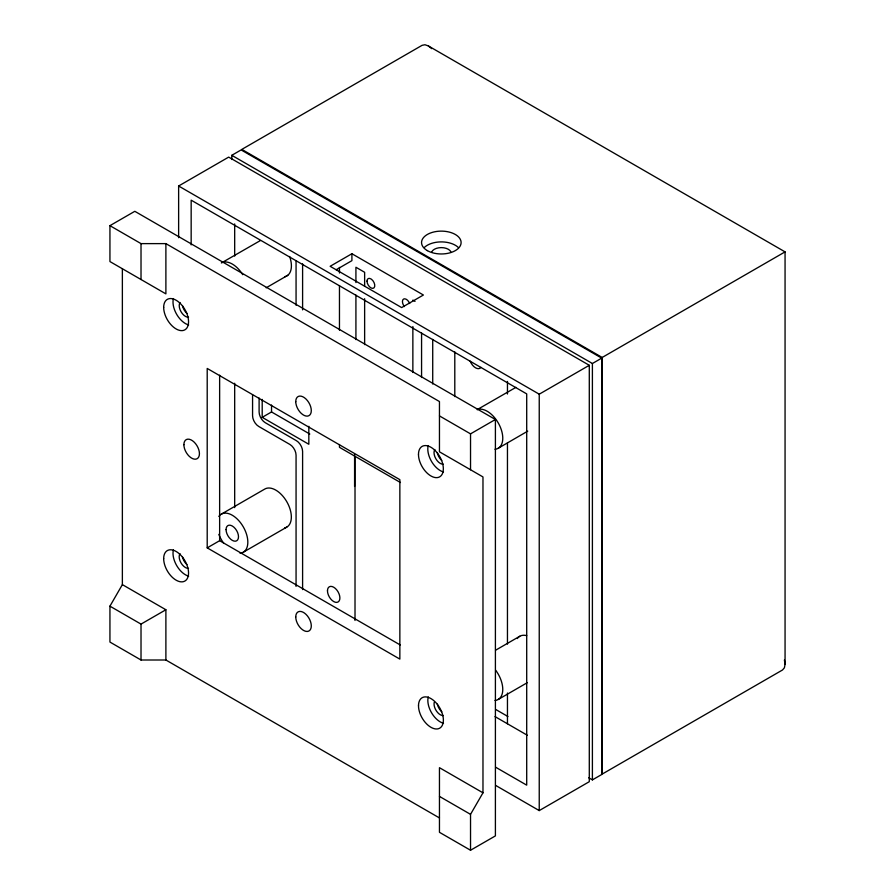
<?xml version="1.0" encoding="UTF-8"?>
<svg xmlns="http://www.w3.org/2000/svg" width="895" height="895" viewBox="0 0 895 895"><rect width="100%" height="100%" fill="white"/><g stroke="black" fill="none" stroke-linecap="round" stroke-linejoin="round"><path stroke-width="1.34" d="M785.06 664.303L784.4 667.793L782.487 669.997L602.19 774.085L602.19 357.463L241.818 149.398L422.116 45.309L424.968 44.75L428.336 45.925L785.06 251.875L785.06 664.303L784.4 660.029M439.456 817.94L165.888 660.007L141.018 660.007L109.94 642.062L109.94 606.161L122.369 584.625L122.369 268.746M109.94 225.663L134.809 211.309L495.405 419.498L495.405 835.896L470.535 850.25L470.535 814.349L482.976 792.813L482.976 476.934L439.456 451.807L439.456 401.553L165.888 243.619L141.018 243.619L109.94 225.663L109.94 261.564L165.888 293.873L165.888 243.619M266.173 287.81L287.821 275.268M498.213 448.261L527.737 431.144M178.631 237.701L178.631 186.003L228.684 157.106L589.29 365.294L589.29 781.693L539.237 810.59L495.673 785.43M231.794 159.5L231.794 155.316L241.124 149.924L601.72 358.123L601.72 774.511L592.4 779.892L588.765 777.8M351.903 253.732L330.143 266.296L401.642 307.578L423.402 295.014L351.903 253.732L351.903 260.658L336.184 269.731M262.201 399.394L262.201 417.339L271.532 411.957L309.793 434.041M221.289 514.155L264.819 489.028A21.983 12.687 60 0 1 287.709 503.404A21.983 12.687 60 0 1 284.722 527.916M207.204 547.863L399.852 659.1L399.852 479.664L207.204 368.438L207.204 547.863L219.633 540.692L400.244 644.971M243.272 552.226L286.792 527.099M602.19 357.463L785.06 251.875M109.94 606.161L141.018 624.106L165.888 609.752L165.888 660.007M439.456 415.906L470.535 433.862L495.405 419.498M178.631 186.003L539.237 394.192L589.29 365.294M231.794 155.316L592.4 363.504L601.72 358.123M495.584 650.229L519.76 636.267M498.213 699.476L527.233 682.717M221.356 262.973L260.378 240.554M477.438 409.496L515.934 387.345M412.863 300.127L415.034 301.38M400.445 482.517L339.462 447.321L339.462 444.524M262.201 417.339L308.831 444.267L308.831 426.311M495.864 709.556L507.946 716.526M495.002 716.593L527.244 735.209M495.662 767.228L526.707 785.15L526.707 393.889L191.161 200.167L191.161 244.883M122.369 584.625L165.888 609.752M482.976 792.813L439.456 767.686L439.456 832.305L470.535 850.25M439.456 796.405L470.535 814.349M428.336 45.925L431.703 48.632M592.4 363.504L592.4 779.892M539.237 394.192L539.237 810.59M507.454 381.427L507.454 394.001M507.454 442.913L507.454 644.131M507.454 693.043L507.454 723.786M470.535 433.862L470.535 469.752M454.794 351.869L454.794 396.586M432.721 339.395L432.721 384.022M421.567 332.985L421.567 377.5M412.863 326.563L412.863 372.477M364.634 286.199L364.634 272.281L355.919 267.247L355.919 282.551M364.634 298.717L364.634 344.631M355.919 295.081L355.919 339.597M355.013 456.416L355.013 620.47M354.588 454.694L354.588 486.455M339.462 267.426L339.462 272.997M339.462 285.55L339.462 330.177M302.599 263.857L302.599 309.871M302.599 589.592L302.599 451.427A8.793 5.079 60 0 0 296.379 440.664L265.312 422.731A8.793 5.079 60 0 1 259.102 411.957L259.102 398.029M296.066 260.658L296.066 305.273M296.066 586.382L296.066 455.197A8.793 5.079 60 0 0 289.846 444.423L258.789 426.49A8.793 5.079 60 0 1 252.569 415.728L252.569 394.829M271.532 405.055L271.532 411.957M234.68 223.94L234.68 256.082M234.68 383.239L234.68 507.61M219.633 375.162L219.633 540.692M141.018 243.619L141.018 279.508M141.018 624.106L141.018 660.007M404.383 306.582A5.493 3.177 60 0 1 403.578 299.053A5.493 3.177 60 0 1 409.686 303.517M222.352 262.503A21.983 12.687 60 0 1 242.746 274.687M495.685 670.265A21.983 12.687 60 0 1 495.002 700.461M477.225 409.709A21.983 12.687 60 0 1 499.958 426.277A21.983 12.687 60 0 1 494.991 449.256M223.817 543.354A21.983 12.687 60 0 1 218.827 534.393M218.827 516.437A21.983 12.687 60 0 1 243.272 526.842A21.983 12.687 60 0 1 240.05 553.222M517.288 638.56A21.983 12.687 60 0 1 526.73 635.651M289.622 256.485A21.983 12.687 60 0 1 284.834 276.723M186.943 313.418A8.793 5.079 60 0 1 182.546 305.81M186.898 564.555A8.793 5.079 60 0 1 182.502 556.947M441.761 711.76A8.793 5.079 60 0 1 437.375 704.152M441.738 460.422A8.793 5.079 60 0 1 437.342 452.814M188.655 324.941A17.587 10.158 60 0 1 173.429 298.561M188.543 317.222A8.793 5.079 60 0 1 181.047 311.751A8.793 5.079 60 0 1 180.052 302.51M443.461 471.945A17.587 10.158 60 0 1 428.224 445.565M443.349 464.225A8.793 5.079 60 0 1 435.843 458.755A8.793 5.079 60 0 1 434.858 449.514M188.655 576.156A17.587 10.158 60 0 1 173.429 549.776M188.498 568.359A8.793 5.079 60 0 1 181.003 562.888A8.793 5.079 60 0 1 180.007 553.647M443.484 723.283A17.587 10.158 60 0 1 428.257 696.903M443.372 715.564A8.793 5.079 60 0 1 436.48 711.066A8.793 5.079 60 0 1 434.265 702.228M480.951 367.353A8.793 5.079 60 0 1 470.177 361.132M424.196 247.613A19.779 11.422 0 0 1 458.464 247.613M431.77 251.842A9.89 5.706 0 0 1 441.325 247.613A9.89 5.706 0 0 1 450.879 251.842M367.006 281.108A5.493 3.177 60 0 0 372.835 288.369A5.493 3.177 60 0 0 372.835 280.594A5.493 3.177 60 0 0 367.006 281.108M226.066 529.594A8.793 5.079 60 0 0 235.396 541.195A8.793 5.079 60 0 0 235.396 528.766A8.793 5.079 60 0 0 226.066 529.594M295.753 616.946A10.986 6.343 60 0 0 307.41 631.445A10.986 6.343 60 0 0 307.41 615.905A10.986 6.343 60 0 0 295.753 616.946M295.753 401.62A10.986 6.343 60 0 0 307.41 416.119A10.986 6.343 60 0 0 307.41 400.58A10.986 6.343 60 0 0 295.753 401.62M183.889 444.692A10.986 6.343 60 0 0 195.546 459.191A10.986 6.343 60 0 0 195.546 443.651A10.986 6.343 60 0 0 183.889 444.692M163.673 307.41A17.587 10.158 60 0 0 182.334 330.613A17.587 10.158 60 0 0 182.334 305.743A17.587 10.158 60 0 0 163.673 307.41M418.48 454.425A17.587 10.158 60 0 0 437.129 477.628A17.587 10.158 60 0 0 437.129 452.758A17.587 10.158 60 0 0 418.48 454.425M163.673 558.637A17.587 10.158 60 0 0 182.334 581.84A17.587 10.158 60 0 0 182.334 556.97A17.587 10.158 60 0 0 163.673 558.637M418.502 705.763A17.587 10.158 60 0 0 437.163 728.966A17.587 10.158 60 0 0 437.163 704.096A17.587 10.158 60 0 0 418.502 705.763M327.469 590.789A8.793 5.079 60 0 0 336.788 602.391A8.793 5.079 60 0 0 336.788 589.962A8.793 5.079 60 0 0 327.469 590.789M427.34 250.622A19.779 11.422 0 0 0 460.433 245.51A19.779 11.422 0 0 0 436.212 231.514A19.779 11.422 0 0 0 427.34 250.622"/></g></svg>
